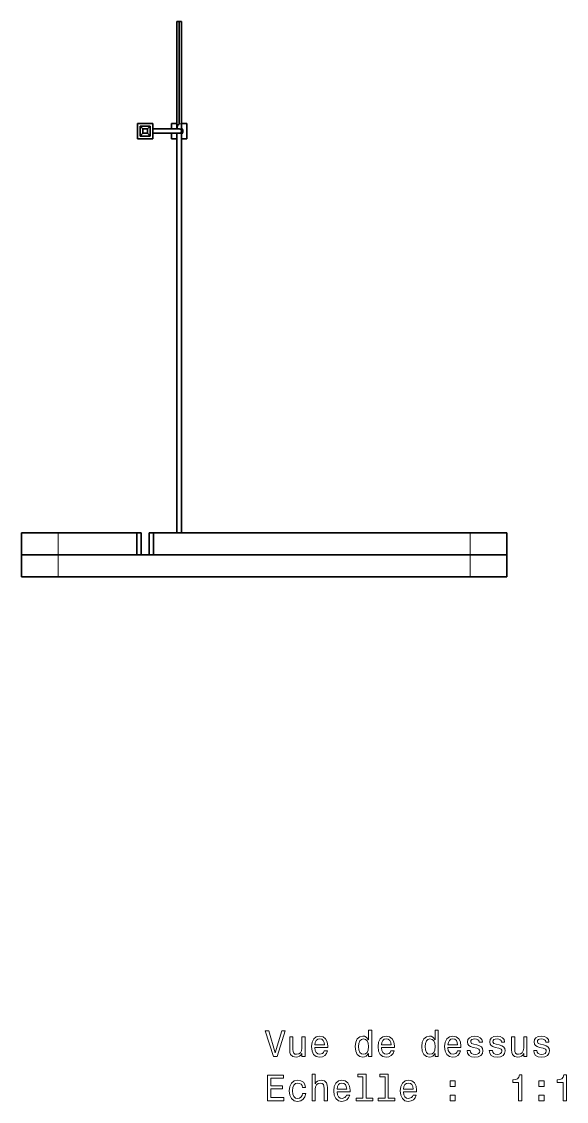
# Model space of a CAD drawing. Extents: x 428 to 891, y 189 to 670.
# Drawn here: x 561.3 to 635.9, y 188.8 to 336.6 of the extents above; entities that cross this region are included whole.
import ezdxf

# ---------------------------------------------------------------- set-up
doc = ezdxf.new("R2010")
doc.units = 0

msp = doc.modelspace()

# ---------------------------------------------------------------- linework, layer by layer
at = {"color": 7, "lineweight": 35, "ltscale": 0.3675}
for p, q in [((582.57, 336.6), (582.57, 321.9)), ((582.57, 321.9), (582.57, 336.6)), ((582.57, 336.6), (582.57, 321.9))]:
    msp.add_line(p, q, dxfattribs=at)
at = {"color": 7, "lineweight": 35, "ltscale": 0.007799}
msp.add_line((582.88, 336.6), (582.57, 336.6), dxfattribs=at)
at = {"color": 7, "lineweight": 35, "ltscale": 0.35}
for p, q in [((582.88, 322.6), (582.88, 336.6)), ((583.19, 336.6), (583.19, 322.6))]:
    msp.add_line(p, q, dxfattribs=at)
at = {"color": 7, "lineweight": 35, "ltscale": 0.007797}
msp.add_line((583.19, 336.6), (582.88, 336.6), dxfattribs=at)
at = {"color": 7, "lineweight": 35, "ltscale": 0.052499}
for p, q in [((577.17, 322.65), (579.27, 322.65)), ((579.27, 320.55), (577.17, 320.55))]:
    msp.add_line(p, q, dxfattribs=at)
at = {"color": 7, "lineweight": 35, "ltscale": 0.0525}
for p, q in [((577.17, 322.65), (577.17, 320.55)), ((579.27, 320.55), (579.27, 322.65)), ((583.94, 322.65), (583.94, 320.55))]:
    msp.add_line(p, q, dxfattribs=at)
at = {"color": 7, "lineweight": 35, "ltscale": 0.035001}
for p, q in [((578.92, 322.3), (577.52, 322.3)), ((577.52, 320.9), (578.92, 320.9))]:
    msp.add_line(p, q, dxfattribs=at)
at = {"color": 7, "lineweight": 35, "ltscale": 0.035}
for p, q in [((577.52, 320.9), (577.52, 322.3)), ((578.92, 322.3), (578.92, 320.9))]:
    msp.add_line(p, q, dxfattribs=at)
at = {"color": 7, "lineweight": 35, "ltscale": 0.014142}
for p, q in [((577.52, 322.3), (577.92, 321.9)), ((578.92, 322.3), (578.52, 321.9)), ((577.52, 320.9), (577.92, 321.3)), ((578.92, 320.9), (578.52, 321.3))]:
    msp.add_line(p, q, dxfattribs=at)
at = {"color": 7, "lineweight": 35, "ltscale": 0.018749}
msp.add_line((581.84, 321.9), (581.84, 322.65), dxfattribs=at)
at = {"color": 7, "lineweight": 35, "ltscale": 0.018173}
for p, q in [((582.57, 322.65), (581.84, 322.65)), ((581.84, 320.55), (582.57, 320.55))]:
    msp.add_line(p, q, dxfattribs=at)
at = {"color": 7, "lineweight": 13, "ltscale": 0.007797}
msp.add_line((583.19, 322.6), (582.88, 322.6), dxfattribs=at)
at = {"color": 7, "lineweight": 35, "ltscale": 0.01873}
msp.add_line((583.94, 322.65), (583.19, 322.65), dxfattribs=at)
at = {"color": 7, "lineweight": 35, "ltscale": 0.024986}
msp.add_line((583.19, 321.6), (583.19, 322.6), dxfattribs=at)
at = {"color": 7, "lineweight": 35, "ltscale": 0.014999}
for p, q in [((578.52, 321.9), (577.92, 321.9)), ((577.92, 321.3), (578.52, 321.3))]:
    msp.add_line(p, q, dxfattribs=at)
at = {"color": 7, "lineweight": 35, "ltscale": 0.015}
for p, q in [((577.92, 321.3), (577.92, 321.9)), ((578.52, 321.9), (578.52, 321.3))]:
    msp.add_line(p, q, dxfattribs=at)
at = {"color": 7, "lineweight": 35, "ltscale": 0.077989}
for p, q in [((579.27, 321.9), (582.39, 321.9)), ((579.27, 321.3), (582.39, 321.3))]:
    msp.add_line(p, q, dxfattribs=at)
at = {"color": 7, "lineweight": 35, "ltscale": 0.018751}
msp.add_line((581.84, 320.55), (581.84, 321.3), dxfattribs=at)
at = {"color": 7, "lineweight": 35, "ltscale": 0.0125}
for p, q in [((582.89, 321.9), (582.39, 321.9)), ((582.89, 321.3), (582.39, 321.3))]:
    msp.add_line(p, q, dxfattribs=at)
at = {"color": 7, "lineweight": 35}
for p, q in [((582.57, 321.3), (582.57, 266.6)), ((582.57, 321.3), (582.57, 266.6)), ((583.17, 321.48), (583.17, 266.6)), ((582.57, 309.75), (582.57, 266.6)), ((582.57, 309.75), (582.57, 266.6)), ((622.69, 266.6), (579.35, 266.6)), ((622.69, 263.6), (566.31, 263.6)), ((622.69, 263.6), (579.35, 263.6)), ((622.69, 260.6), (566.31, 260.6))]:
    msp.add_line(p, q, dxfattribs=at)
at = {"color": 7, "lineweight": 35, "ltscale": 0.09679}
msp.add_line((582.57, 317.43), (582.57, 321.3), dxfattribs=at)
at = {"color": 7, "lineweight": 35, "ltscale": 0.005752}
msp.add_line((582.59, 321.9), (582.59, 322.13), dxfattribs=at)
at = {"color": 7, "lineweight": 35, "ltscale": 0.019328}
msp.add_line((583.17, 320.55), (583.94, 320.55), dxfattribs=at)
at = {"color": 7, "lineweight": 35, "ltscale": 0.035355}
for p, q in [((582.57, 316.01), (582.57, 317.43)), ((582.57, 317.43), (582.57, 316.01)), ((582.57, 309.75), (582.57, 311.16)), ((582.57, 311.16), (582.57, 309.75))]:
    msp.add_line(p, q, dxfattribs=at)
at = {"color": 7, "lineweight": 35, "ltscale": 0.12122}
msp.add_line((582.57, 311.16), (582.57, 316.01), dxfattribs=at)
msp.add_line((582.57, 311.16), (582.57, 316.01), dxfattribs=at)
at = {"color": 7, "lineweight": 35, "ltscale": 0.075}
for p, q in [((561.31, 263.6), (561.31, 266.6)), ((577.08, 266.6), (577.08, 263.6)), ((577.09, 266.6), (577.09, 263.6)), ((577.69, 266.6), (577.69, 263.6)), ((578.75, 266.6), (578.75, 263.6)), ((579.35, 266.6), (579.35, 263.6)), ((627.69, 263.6), (627.69, 266.6)), ((561.31, 263.6), (561.31, 260.6)), ((627.69, 263.6), (627.69, 260.6))]:
    msp.add_line(p, q, dxfattribs=at)
at = {"color": 7, "lineweight": 35, "ltscale": 0.125}
for p, q in [((561.31, 266.6), (566.31, 266.6)), ((622.69, 266.6), (627.69, 266.6)), ((561.31, 263.6), (566.31, 263.6)), ((561.31, 263.6), (566.31, 263.6)), ((622.69, 263.6), (627.69, 263.6)), ((622.69, 263.6), (627.69, 263.6)), ((561.31, 260.6), (566.31, 260.6)), ((622.69, 260.6), (627.69, 260.6))]:
    msp.add_line(p, q, dxfattribs=at)
at = {"color": 7, "lineweight": 13, "ltscale": 0.075}
for p, q in [((566.31, 263.6), (566.31, 266.6)), ((622.69, 263.6), (622.69, 266.6)), ((566.31, 263.6), (566.31, 260.6)), ((622.69, 263.6), (622.69, 260.6))]:
    msp.add_line(p, q, dxfattribs=at)
at = {"color": 7, "lineweight": 35, "ltscale": 0.269374}
for p, q in [((577.08, 266.6), (566.31, 266.6)), ((577.08, 263.6), (566.31, 263.6))]:
    msp.add_line(p, q, dxfattribs=at)
at = {"color": 7, "lineweight": 35, "ltscale": 0.015132}
msp.add_line((577.09, 266.6), (577.69, 266.6), dxfattribs=at)
at = {"color": 7, "lineweight": 35, "ltscale": 0.015115}
msp.add_line((578.75, 266.6), (579.35, 266.6), dxfattribs=at)
at = {"color": 7, "lineweight": 35, "ltscale": 0.000311279}
msp.add_line((564.1, 260.6), (564.11, 260.6), dxfattribs=at)
at = {"color": 7, "lineweight": 35, "ltscale": 0.002505}
msp.add_line((564.11, 260.6), (564.21, 260.6), dxfattribs=at)
at = {"color": 7, "lineweight": 35, "ltscale": 0.013438}
msp.add_line((564.21, 260.6), (564.75, 260.6), dxfattribs=at)
at = {"color": 7, "lineweight": 35, "ltscale": 0.001408}
msp.add_line((564.27, 260.6), (564.32, 260.6), dxfattribs=at)
at = {"color": 7, "lineweight": 35, "ltscale": 0.001637}
msp.add_line((564.32, 260.6), (564.39, 260.6), dxfattribs=at)
at = {"color": 7, "lineweight": 35, "ltscale": 0.000421143}
msp.add_line((564.39, 260.6), (564.41, 260.6), dxfattribs=at)
at = {"color": 7, "lineweight": 35, "ltscale": 0.016292}
msp.add_line((564.41, 260.6), (565.06, 260.6), dxfattribs=at)
at = {"color": 7, "lineweight": 35, "ltscale": 0.004739}
msp.add_line((564.47, 260.6), (564.66, 260.6), dxfattribs=at)
at = {"color": 7, "lineweight": 35, "ltscale": 0.000262451}
msp.add_line((564.66, 260.6), (564.67, 260.6), dxfattribs=at)
at = {"color": 7, "lineweight": 35, "ltscale": 0.012001}
msp.add_line((564.67, 260.6), (565.15, 260.6), dxfattribs=at)
at = {"color": 7, "lineweight": 35, "ltscale": 0.011444}
msp.add_line((564.75, 260.6), (565.2, 260.6), dxfattribs=at)
at = {"color": 7, "lineweight": 35, "ltscale": 9.00269e-05}
msp.add_line((564.75, 260.6), (564.76, 260.6), dxfattribs=at)
at = {"color": 7, "lineweight": 35, "ltscale": 0.003983}
msp.add_line((565.06, 260.6), (565.22, 260.6), dxfattribs=at)
at = {"color": 7, "lineweight": 35, "ltscale": 0.009023}
msp.add_line((565.15, 260.6), (565.51, 260.6), dxfattribs=at)
at = {"color": 7, "lineweight": 35, "ltscale": 0.000447083}
msp.add_line((565.2, 260.6), (565.22, 260.6), dxfattribs=at)
at = {"color": 7, "lineweight": 35, "ltscale": 0.012184}
msp.add_line((565.22, 260.6), (565.71, 260.6), dxfattribs=at)
at = {"color": 7, "lineweight": 35, "ltscale": 0.00556}
msp.add_line((565.22, 260.6), (565.44, 260.6), dxfattribs=at)
at = {"color": 7, "lineweight": 35, "ltscale": 0.015067}
msp.add_line((565.33, 260.6), (565.93, 260.6), dxfattribs=at)
at = {"color": 7, "lineweight": 35, "ltscale": 0.009944}
msp.add_line((565.51, 260.6), (565.91, 260.6), dxfattribs=at)
at = {"color": 7, "lineweight": 35, "ltscale": 0.003616}
msp.add_line((565.71, 260.6), (565.85, 260.6), dxfattribs=at)
at = {"color": 7, "lineweight": 35, "ltscale": 0.010002}
msp.add_line((565.85, 260.6), (566.25, 260.6), dxfattribs=at)
at = {"color": 7, "lineweight": 35, "ltscale": 0.00583}
msp.add_line((565.93, 260.6), (566.16, 260.6), dxfattribs=at)
at = {"color": 7, "lineweight": 35, "ltscale": 0.014592}
msp.add_line((565.97, 260.6), (566.56, 260.6), dxfattribs=at)
at = {"color": 7, "lineweight": 35, "ltscale": 0.00224}
msp.add_line((565.99, 260.6), (566.08, 260.6), dxfattribs=at)
at = {"color": 7, "lineweight": 35, "ltscale": 0.001233}
msp.add_line((566.03, 260.6), (566.08, 260.6), dxfattribs=at)
at = {"color": 7, "lineweight": 35, "ltscale": 0.022429}
msp.add_line((566.05, 260.6), (566.94, 260.6), dxfattribs=at)
at = {"color": 7, "lineweight": 35, "ltscale": 0.00117}
msp.add_line((566.16, 260.6), (566.21, 260.6), dxfattribs=at)
at = {"color": 7, "lineweight": 35, "ltscale": 0.003152}
msp.add_line((566.21, 260.6), (566.34, 260.6), dxfattribs=at)
at = {"color": 7, "lineweight": 35, "ltscale": 0.00347}
msp.add_line((566.34, 260.6), (566.48, 260.6), dxfattribs=at)
at = {"color": 7, "lineweight": 35, "ltscale": 0.000521851}
msp.add_line((566.48, 260.6), (566.5, 260.6), dxfattribs=at)
at = {"color": 7, "lineweight": 35, "ltscale": 0.022319}
msp.add_line((566.5, 260.6), (567.39, 260.6), dxfattribs=at)
at = {"color": 7, "lineweight": 35, "ltscale": 0.003902}
msp.add_line((566.56, 260.6), (566.71, 260.6), dxfattribs=at)
at = {"color": 7, "lineweight": 35, "ltscale": 0.012988}
msp.add_line((566.71, 260.6), (567.23, 260.6), dxfattribs=at)
at = {"color": 7, "lineweight": 35, "ltscale": 0.008806}
msp.add_line((566.94, 260.6), (567.3, 260.6), dxfattribs=at)
at = {"color": 7, "lineweight": 35, "ltscale": 0.022237}
msp.add_line((567.23, 260.6), (568.12, 260.6), dxfattribs=at)
at = {"color": 7, "lineweight": 35, "ltscale": 0.018665}
msp.add_line((567.3, 260.6), (568.04, 260.6), dxfattribs=at)
at = {"color": 7, "lineweight": 35, "ltscale": 0.038055}
msp.add_line((567.39, 260.6), (568.91, 260.6), dxfattribs=at)
at = {"color": 7, "lineweight": 35, "ltscale": 0.040947}
msp.add_line((568.04, 260.6), (569.68, 260.6), dxfattribs=at)
at = {"color": 7, "lineweight": 35, "ltscale": 0.030972}
msp.add_line((568.12, 260.6), (569.36, 260.6), dxfattribs=at)
at = {"color": 7, "lineweight": 35, "ltscale": 0.019206}
msp.add_line((568.91, 260.6), (569.68, 260.6), dxfattribs=at)
at = {"color": 7, "lineweight": 35, "ltscale": 0.007997}
msp.add_line((569.36, 260.6), (569.68, 260.6), dxfattribs=at)
at = {"color": 7, "lineweight": 35, "ltscale": 0.01254}
msp.add_line((569.68, 260.6), (570.18, 260.6), dxfattribs=at)
at = {"color": 7, "lineweight": 35, "ltscale": 2.59399e-05}
msp.add_line((569.68, 260.6), (569.68, 260.6), dxfattribs=at)
at = {"color": 7, "lineweight": 35, "ltscale": 0.000393677}
msp.add_line((569.69, 260.6), (569.71, 260.6), dxfattribs=at)
at = {"color": 7, "lineweight": 35, "ltscale": 0.000469971}
msp.add_line((569.71, 260.6), (569.72, 260.6), dxfattribs=at)
at = {"color": 7, "lineweight": 35, "ltscale": 0.027176}
msp.add_line((569.71, 260.6), (570.8, 260.6), dxfattribs=at)
at = {"color": 7, "lineweight": 35, "ltscale": 0.000151062}
msp.add_line((569.72, 260.6), (569.73, 260.6), dxfattribs=at)
at = {"color": 7, "lineweight": 35, "ltscale": 0.004921}
msp.add_line((569.73, 260.6), (569.93, 260.6), dxfattribs=at)
at = {"color": 7, "lineweight": 35, "ltscale": 0.011406}
msp.add_line((569.75, 260.6), (570.21, 260.6), dxfattribs=at)
at = {"color": 7, "lineweight": 35, "ltscale": 0.011029}
msp.add_line((569.93, 260.6), (570.37, 260.6), dxfattribs=at)
at = {"color": 7, "lineweight": 35, "ltscale": 0.044295}
msp.add_line((569.95, 260.6), (571.72, 260.6), dxfattribs=at)
at = {"color": 7, "lineweight": 35, "ltscale": 0.019789}
msp.add_line((570.18, 260.6), (570.98, 260.6), dxfattribs=at)
at = {"color": 7, "lineweight": 35, "ltscale": 0.002609}
msp.add_line((570.21, 260.6), (570.31, 260.6), dxfattribs=at)
at = {"color": 7, "lineweight": 35, "ltscale": 0.002306}
msp.add_line((570.31, 260.6), (570.41, 260.6), dxfattribs=at)
at = {"color": 7, "lineweight": 35, "ltscale": 5.95093e-05}
msp.add_line((570.31, 260.6), (570.31, 260.6), dxfattribs=at)
at = {"color": 7, "lineweight": 35, "ltscale": 0.00262}
msp.add_line((570.37, 260.6), (570.47, 260.6), dxfattribs=at)
at = {"color": 7, "lineweight": 35, "ltscale": 0.001453}
msp.add_line((570.41, 260.6), (570.46, 260.6), dxfattribs=at)
at = {"color": 7, "lineweight": 35, "ltscale": 0.010617}
msp.add_line((570.47, 260.6), (570.9, 260.6), dxfattribs=at)
at = {"color": 7, "lineweight": 35, "ltscale": 0.030533}
msp.add_line((570.8, 260.6), (572.02, 260.6), dxfattribs=at)
at = {"color": 7, "lineweight": 35, "ltscale": 3.05176e-05}
msp.add_line((570.9, 260.6), (570.9, 260.6), dxfattribs=at)
at = {"color": 7, "lineweight": 35, "ltscale": 0.043694}
msp.add_line((570.95, 260.6), (572.7, 260.6), dxfattribs=at)
at = {"color": 7, "lineweight": 35, "ltscale": 0.02002}
msp.add_line((570.97, 260.6), (571.78, 260.6), dxfattribs=at)
at = {"color": 7, "lineweight": 35, "ltscale": 0.039799}
msp.add_line((571.72, 260.6), (573.31, 260.6), dxfattribs=at)
at = {"color": 7, "lineweight": 35, "ltscale": 0.04735}
msp.add_line((571.76, 260.6), (573.65, 260.6), dxfattribs=at)
at = {"color": 7, "lineweight": 35, "ltscale": 0.004256}
msp.add_line((571.78, 260.6), (571.95, 260.6), dxfattribs=at)
at = {"color": 7, "lineweight": 35, "ltscale": 0.009143}
msp.add_line((571.85, 260.6), (572.21, 260.6), dxfattribs=at)
at = {"color": 7, "lineweight": 35, "ltscale": 0.000146484}
msp.add_line((571.95, 260.6), (571.95, 260.6), dxfattribs=at)
at = {"color": 7, "lineweight": 35, "ltscale": 0.000402832}
msp.add_line((572.02, 260.6), (572.04, 260.6), dxfattribs=at)
at = {"color": 7, "lineweight": 35, "ltscale": 0.007704}
msp.add_line((572.04, 260.6), (572.35, 260.6), dxfattribs=at)
at = {"color": 7, "lineweight": 35, "ltscale": 0.028923}
msp.add_line((572.21, 260.6), (573.37, 260.6), dxfattribs=at)
at = {"color": 7, "lineweight": 35, "ltscale": 0.011627}
msp.add_line((572.35, 260.6), (572.81, 260.6), dxfattribs=at)
at = {"color": 7, "lineweight": 35, "ltscale": 0.004712}
msp.add_line((572.7, 260.6), (572.89, 260.6), dxfattribs=at)
at = {"color": 7, "lineweight": 35, "ltscale": 0.001262}
msp.add_line((572.81, 260.6), (572.86, 260.6), dxfattribs=at)
at = {"color": 7, "lineweight": 35, "ltscale": 0.009543}
msp.add_line((572.86, 260.6), (573.24, 260.6), dxfattribs=at)
at = {"color": 7, "lineweight": 35, "ltscale": 0.047821}
msp.add_line((572.89, 260.6), (574.8, 260.6), dxfattribs=at)
at = {"color": 7, "lineweight": 35, "ltscale": 0.001219}
msp.add_line((573.24, 260.6), (573.29, 260.6), dxfattribs=at)
at = {"color": 7, "lineweight": 35, "ltscale": 0.002246}
msp.add_line((573.29, 260.6), (573.38, 260.6), dxfattribs=at)
at = {"color": 7, "lineweight": 35, "ltscale": 0.003705}
msp.add_line((573.31, 260.6), (573.46, 260.6), dxfattribs=at)
at = {"color": 7, "lineweight": 35, "ltscale": 0.005048}
msp.add_line((573.37, 260.6), (573.57, 260.6), dxfattribs=at)
at = {"color": 7, "lineweight": 35, "ltscale": 0.023128}
msp.add_line((573.46, 260.6), (574.38, 260.6), dxfattribs=at)
at = {"color": 7, "lineweight": 35, "ltscale": 0.045496}
msp.add_line((573.57, 260.6), (575.39, 260.6), dxfattribs=at)
at = {"color": 7, "lineweight": 35, "ltscale": 0.044545}
msp.add_line((573.65, 260.6), (575.43, 260.6), dxfattribs=at)
at = {"color": 7, "lineweight": 35, "ltscale": 0.013936}
msp.add_line((574.38, 260.6), (574.94, 260.6), dxfattribs=at)
at = {"color": 7, "lineweight": 35, "ltscale": 0.003864}
msp.add_line((574.8, 260.6), (574.96, 260.6), dxfattribs=at)
at = {"color": 7, "lineweight": 35, "ltscale": 0.001431}
msp.add_line((574.96, 260.6), (575.02, 260.6), dxfattribs=at)
at = {"color": 7, "lineweight": 35, "ltscale": 0.000350952}
msp.add_line((575.02, 260.6), (575.03, 260.6), dxfattribs=at)
at = {"color": 7, "lineweight": 35, "ltscale": 0.020749}
msp.add_line((575.03, 260.6), (575.86, 260.6), dxfattribs=at)
at = {"color": 7, "lineweight": 35, "ltscale": 0.007506}
msp.add_line((575.33, 260.6), (575.63, 260.6), dxfattribs=at)
at = {"color": 7, "lineweight": 35, "ltscale": 0.007272}
msp.add_line((575.39, 260.6), (575.68, 260.6), dxfattribs=at)
at = {"color": 7, "lineweight": 35, "ltscale": 0.042175}
msp.add_line((575.43, 260.6), (577.12, 260.6), dxfattribs=at)
at = {"color": 7, "lineweight": 35, "ltscale": 0.044933}
msp.add_line((575.63, 260.6), (577.43, 260.6), dxfattribs=at)
at = {"color": 7, "lineweight": 35, "ltscale": 0.00735}
msp.add_line((575.68, 260.6), (575.98, 260.6), dxfattribs=at)
at = {"color": 7, "lineweight": 35, "ltscale": 0.000541687}
msp.add_line((575.86, 260.6), (575.88, 260.6), dxfattribs=at)
at = {"color": 7, "lineweight": 35, "ltscale": 0.006589}
msp.add_line((575.88, 260.6), (576.14, 260.6), dxfattribs=at)
at = {"color": 7, "lineweight": 35, "ltscale": 0.033057}
msp.add_line((575.98, 260.6), (577.3, 260.6), dxfattribs=at)
at = {"color": 7, "lineweight": 35, "ltscale": 0.070276}
msp.add_line((576.04, 260.6), (578.85, 260.6), dxfattribs=at)
at = {"color": 7, "lineweight": 35, "ltscale": 0.019405}
msp.add_line((576.14, 260.6), (576.92, 260.6), dxfattribs=at)
at = {"color": 7, "lineweight": 35, "ltscale": 0.003589}
msp.add_line((576.92, 260.6), (577.06, 260.6), dxfattribs=at)
at = {"color": 7, "lineweight": 35, "ltscale": 0.000325012}
msp.add_line((577.12, 260.6), (577.13, 260.6), dxfattribs=at)
at = {"color": 7, "lineweight": 35, "ltscale": 0.007454}
msp.add_line((577.13, 260.6), (577.43, 260.6), dxfattribs=at)
at = {"color": 7, "lineweight": 35, "ltscale": 0.017653}
msp.add_line((577.43, 260.6), (578.14, 260.6), dxfattribs=at)
at = {"color": 7, "lineweight": 35, "ltscale": 0.015919}
msp.add_line((577.43, 260.6), (578.07, 260.6), dxfattribs=at)
at = {"color": 7, "lineweight": 35, "ltscale": 0.000120544}
msp.add_line((578.14, 260.6), (578.14, 260.6), dxfattribs=at)
at = {"color": 7, "lineweight": 35, "ltscale": 0.000823975}
msp.add_line((578.14, 260.6), (578.17, 260.6), dxfattribs=at)
at = {"color": 7, "lineweight": 35, "ltscale": 0.00544}
msp.add_line((578.17, 260.6), (578.39, 260.6), dxfattribs=at)
at = {"color": 7, "lineweight": 35, "ltscale": 0.039146}
msp.add_line((578.23, 260.6), (579.8, 260.6), dxfattribs=at)
at = {"color": 7, "lineweight": 35, "ltscale": 0.009898}
msp.add_line((578.39, 260.6), (578.79, 260.6), dxfattribs=at)
at = {"color": 7, "lineweight": 35, "ltscale": 0.000540161}
msp.add_line((578.85, 260.6), (578.88, 260.6), dxfattribs=at)
at = {"color": 7, "lineweight": 35, "ltscale": 0.019547}
msp.add_line((578.88, 260.6), (579.66, 260.6), dxfattribs=at)
at = {"color": 7, "lineweight": 35, "ltscale": 0.002716}
msp.add_line((579.66, 260.6), (579.77, 260.6), dxfattribs=at)
at = {"color": 7, "lineweight": 35, "ltscale": 0.003874}
msp.add_line((579.77, 260.6), (579.92, 260.6), dxfattribs=at)
at = {"color": 7, "lineweight": 35, "ltscale": 0.00336}
msp.add_line((579.8, 260.6), (579.93, 260.6), dxfattribs=at)
at = {"color": 7, "lineweight": 35, "ltscale": 0.000817871}
msp.add_line((621.29, 260.6), (621.26, 260.6), dxfattribs=at)
at = {"color": 7, "lineweight": 35, "ltscale": 0.019073}
msp.add_line((622.05, 260.6), (621.29, 260.6), dxfattribs=at)
at = {"color": 7, "lineweight": 35, "ltscale": 0.019252}
msp.add_line((622.82, 260.6), (622.05, 260.6), dxfattribs=at)
at = {"color": 7, "lineweight": 35, "ltscale": 0.001535}
msp.add_line((622.85, 260.6), (622.79, 260.6), dxfattribs=at)
at = {"color": 7, "lineweight": 35}
msp.add_lwpolyline([(582.88, 322.6), (582.86, 322.56), (582.82, 322.52), (582.75, 322.47), (582.68, 322.41), (582.62, 322.33), (582.59, 322.21), (582.59, 322.13)], dxfattribs=at)
at = {"color": 7, "lineweight": 13}
for points in [[(596.9, 198.41), (596.02, 195.43), (595.12, 198.41), (594.64, 198.41), (595.77, 194.91), (596.27, 194.91), (597.37, 198.41)], [(608.78, 195.33), (608.78, 194.91), (609.23, 194.91), (609.23, 198.53), (608.79, 198.53), (608.79, 197.2), (608.45, 197.58), (608.24, 197.68), (608.01, 197.71), (607.58, 197.61), (607.24, 197.33), (607.03, 196.87), (606.95, 196.26), (607.03, 195.65), (607.24, 195.19), (607.58, 194.91), (608.01, 194.81), (608.24, 194.85), (608.45, 194.94)], [(617.89, 195.33), (617.89, 194.91), (618.33, 194.91), (618.33, 198.53), (617.9, 198.53), (617.9, 197.2), (617.56, 197.58), (617.35, 197.68), (617.11, 197.71), (616.69, 197.61), (616.35, 197.33), (616.14, 196.87), (616.06, 196.26), (616.14, 195.65), (616.35, 195.19), (616.69, 194.91), (617.11, 194.81), (617.35, 194.85), (617.56, 194.94)], [(600.1, 197.61), (599.65, 197.61), (599.65, 196.05), (599.6, 195.69), (599.46, 195.43), (599.23, 195.26), (598.93, 195.21), (598.7, 195.25), (598.54, 195.38), (598.46, 195.58), (598.44, 195.88), (598.44, 197.61), (597.99, 197.61), (597.99, 195.83), (598.01, 195.48), (598.11, 195.18), (598.4, 194.91), (598.87, 194.81), (599.12, 194.85), (599.34, 194.94), (599.52, 195.09), (599.67, 195.32), (599.67, 194.91), (600.1, 194.91)], [(601.43, 196.13), (603.21, 196.13), (603.21, 196.34), (603.13, 196.92), (602.91, 197.35), (602.56, 197.61), (602.09, 197.71), (601.63, 197.61), (601.28, 197.33), (601.05, 196.87), (600.97, 196.26), (601.05, 195.64), (601.27, 195.19), (601.62, 194.91), (602.07, 194.81), (602.47, 194.88), (602.79, 195.05), (603.03, 195.32), (603.16, 195.68), (602.73, 195.68), (602.63, 195.48), (602.5, 195.33), (602.13, 195.21), (601.84, 195.26), (601.63, 195.44), (601.48, 195.73), (601.43, 196.12)], [(601.43, 196.51), (601.49, 196.85), (601.63, 197.11), (601.83, 197.27), (602.11, 197.32), (602.37, 197.27), (602.58, 197.11), (602.71, 196.85), (602.75, 196.51)], [(608.08, 197.31), (608.37, 197.24), (608.6, 197.05), (608.73, 196.72), (608.78, 196.26), (608.73, 195.8), (608.6, 195.48), (608.37, 195.27), (608.08, 195.21), (607.8, 195.27), (607.59, 195.48), (607.45, 195.81), (607.41, 196.26), (607.45, 196.71), (607.59, 197.04), (607.8, 197.24)], [(610.54, 196.13), (612.32, 196.13), (612.32, 196.34), (612.24, 196.92), (612.02, 197.35), (611.67, 197.61), (611.2, 197.71), (610.74, 197.61), (610.39, 197.33), (610.16, 196.87), (610.08, 196.26), (610.15, 195.64), (610.38, 195.19), (610.73, 194.91), (611.18, 194.81), (611.58, 194.88), (611.9, 195.05), (612.14, 195.32), (612.27, 195.68), (611.83, 195.68), (611.74, 195.48), (611.61, 195.33), (611.24, 195.21), (610.95, 195.26), (610.73, 195.44), (610.59, 195.73), (610.54, 196.12)], [(610.54, 196.51), (610.6, 196.85), (610.73, 197.11), (610.94, 197.27), (611.21, 197.32), (611.48, 197.27), (611.69, 197.11), (611.81, 196.85), (611.86, 196.51)], [(617.19, 197.31), (617.48, 197.24), (617.7, 197.05), (617.84, 196.72), (617.89, 196.26), (617.84, 195.8), (617.7, 195.48), (617.48, 195.27), (617.19, 195.21), (616.91, 195.27), (616.7, 195.48), (616.56, 195.81), (616.51, 196.26), (616.56, 196.71), (616.7, 197.04), (616.91, 197.24)], [(619.65, 196.13), (621.43, 196.13), (621.43, 196.34), (621.35, 196.92), (621.13, 197.35), (620.78, 197.61), (620.31, 197.71), (619.85, 197.61), (619.49, 197.33), (619.27, 196.87), (619.19, 196.26), (619.26, 195.64), (619.49, 195.19), (619.84, 194.91), (620.29, 194.81), (620.68, 194.88), (621.01, 195.05), (621.24, 195.32), (621.38, 195.68), (620.94, 195.68), (620.85, 195.48), (620.72, 195.33), (620.35, 195.21), (620.06, 195.26), (619.84, 195.44), (619.7, 195.73), (619.65, 196.12)], [(619.65, 196.51), (619.71, 196.85), (619.84, 197.11), (620.05, 197.27), (620.32, 197.32), (620.59, 197.27), (620.8, 197.11), (620.92, 196.85), (620.97, 196.51)], [(623.62, 196.49), (623.2, 196.59), (622.88, 196.7), (622.77, 196.94), (622.8, 197.11), (622.91, 197.23), (623.08, 197.3), (623.33, 197.33), (623.56, 197.3), (623.75, 197.21), (623.87, 197.08), (623.92, 196.89), (624.36, 196.89), (624.36, 196.9), (624.28, 197.23), (624.07, 197.49), (623.75, 197.65), (623.33, 197.71), (622.9, 197.65), (622.59, 197.48), (622.39, 197.24), (622.33, 196.92), (622.37, 196.62), (622.52, 196.41), (622.75, 196.26), (623.09, 196.15), (623.58, 196.03), (623.88, 195.91), (623.96, 195.8), (623.99, 195.65), (623.95, 195.47), (623.83, 195.33), (623.63, 195.23), (623.37, 195.2), (623.09, 195.23), (622.89, 195.34), (622.75, 195.51), (622.7, 195.75), (622.27, 195.75), (622.34, 195.35), (622.55, 195.05), (622.87, 194.88), (623.33, 194.81), (623.8, 194.88), (624.15, 195.05), (624.36, 195.34), (624.44, 195.7), (624.38, 196.02), (624.22, 196.24), (623.97, 196.38)], [(626.66, 196.49), (626.23, 196.59), (625.91, 196.7), (625.81, 196.94), (625.84, 197.11), (625.94, 197.23), (626.12, 197.3), (626.36, 197.33), (626.6, 197.3), (626.79, 197.21), (626.91, 197.08), (626.96, 196.89), (627.39, 196.89), (627.39, 196.9), (627.32, 197.23), (627.11, 197.49), (626.79, 197.65), (626.36, 197.71), (625.93, 197.65), (625.62, 197.48), (625.43, 197.24), (625.36, 196.92), (625.41, 196.62), (625.55, 196.41), (625.78, 196.26), (626.12, 196.15), (626.62, 196.03), (626.92, 195.91), (627, 195.8), (627.03, 195.65), (626.98, 195.47), (626.86, 195.33), (626.67, 195.23), (626.4, 195.2), (626.13, 195.23), (625.92, 195.34), (625.79, 195.51), (625.73, 195.75), (625.3, 195.75), (625.37, 195.35), (625.58, 195.05), (625.91, 194.88), (626.36, 194.81), (626.84, 194.88), (627.19, 195.05), (627.4, 195.34), (627.47, 195.7), (627.42, 196.02), (627.26, 196.24), (627, 196.38)], [(630.46, 197.61), (630.01, 197.61), (630.01, 196.05), (629.96, 195.69), (629.82, 195.43), (629.59, 195.26), (629.29, 195.21), (629.06, 195.25), (628.9, 195.38), (628.82, 195.58), (628.8, 195.88), (628.8, 197.61), (628.36, 197.61), (628.36, 195.83), (628.37, 195.48), (628.47, 195.18), (628.76, 194.91), (629.23, 194.81), (629.48, 194.85), (629.7, 194.94), (629.88, 195.09), (630.03, 195.32), (630.03, 194.91), (630.46, 194.91)], [(632.73, 196.49), (632.3, 196.59), (631.99, 196.7), (631.88, 196.94), (631.91, 197.11), (632.02, 197.23), (632.19, 197.3), (632.44, 197.33), (632.67, 197.3), (632.86, 197.21), (632.98, 197.08), (633.03, 196.89), (633.46, 196.89), (633.46, 196.9), (633.39, 197.23), (633.18, 197.49), (632.86, 197.65), (632.44, 197.71), (632.01, 197.65), (631.69, 197.48), (631.5, 197.24), (631.44, 196.92), (631.48, 196.62), (631.62, 196.41), (631.86, 196.26), (632.19, 196.15), (632.69, 196.03), (632.99, 195.91), (633.07, 195.8), (633.1, 195.65), (633.06, 195.47), (632.93, 195.33), (632.74, 195.23), (632.48, 195.2), (632.2, 195.23), (632, 195.34), (631.86, 195.51), (631.8, 195.75), (631.38, 195.75), (631.45, 195.35), (631.65, 195.05), (631.98, 194.88), (632.44, 194.81), (632.91, 194.88), (633.26, 195.05), (633.47, 195.34), (633.54, 195.7), (633.49, 196.02), (633.33, 196.24), (633.08, 196.38)], [(594.96, 188.86), (597.18, 188.86), (597.18, 189.28), (595.42, 189.28), (595.42, 190.47), (596.99, 190.47), (596.99, 190.89), (595.42, 190.89), (595.42, 191.94), (597.14, 191.94), (597.14, 192.36), (594.96, 192.36)], [(601.05, 188.86), (601.49, 188.86), (601.49, 190.42), (601.54, 190.78), (601.68, 191.04), (601.91, 191.21), (602.21, 191.27), (602.45, 191.22), (602.6, 191.08), (602.68, 190.85), (602.71, 190.55), (602.71, 188.86), (603.15, 188.86), (603.15, 190.64), (603.13, 191), (603.04, 191.3), (602.74, 191.57), (602.28, 191.66), (602.02, 191.63), (601.81, 191.53), (601.63, 191.38), (601.49, 191.17), (601.49, 192.48), (601.05, 192.48)], [(608, 192.11), (608, 189.23), (607.09, 189.23), (607.09, 188.86), (609.35, 188.86), (609.35, 189.23), (608.44, 189.23), (608.44, 192.48), (607.3, 192.48), (607.3, 192.11)], [(611.04, 192.11), (611.04, 189.23), (610.12, 189.23), (610.12, 188.86), (612.39, 188.86), (612.39, 189.23), (611.48, 189.23), (611.48, 192.48), (610.34, 192.48), (610.34, 192.11)], [(629.32, 188.86), (629.78, 188.86), (629.78, 192.39), (629.44, 192.39), (629.35, 192.08), (629.17, 191.87), (628.89, 191.75), (628.51, 191.71), (628.51, 191.35), (629.32, 191.35)], [(635.4, 188.86), (635.85, 188.86), (635.85, 192.39), (635.51, 192.39), (635.42, 192.08), (635.24, 191.87), (634.96, 191.75), (634.58, 191.71), (634.58, 191.35), (635.4, 191.35)], [(599.73, 190.67), (600.17, 190.67), (600.08, 191.07), (599.87, 191.39), (599.53, 191.59), (599.09, 191.66), (598.61, 191.56), (598.24, 191.28), (598.01, 190.82), (597.92, 190.21), (598, 189.6), (598.23, 189.14), (598.59, 188.86), (599.07, 188.76), (599.51, 188.84), (599.85, 189.05), (600.08, 189.38), (600.18, 189.83), (599.76, 189.83), (599.68, 189.55), (599.54, 189.33), (599.34, 189.2), (599.09, 189.16), (598.78, 189.23), (598.56, 189.43), (598.42, 189.76), (598.38, 190.22), (598.42, 190.68), (598.56, 191), (598.79, 191.21), (599.09, 191.28), (599.35, 191.23), (599.55, 191.11), (599.68, 190.92)], [(604.47, 190.09), (606.25, 190.09), (606.25, 190.29), (606.17, 190.87), (605.95, 191.31), (605.6, 191.57), (605.13, 191.66), (604.67, 191.56), (604.31, 191.28), (604.09, 190.82), (604.01, 190.22), (604.08, 189.6), (604.31, 189.14), (604.66, 188.86), (605.11, 188.76), (605.5, 188.83), (605.83, 189), (606.06, 189.27), (606.2, 189.64), (605.76, 189.64), (605.67, 189.43), (605.54, 189.28), (605.17, 189.16), (604.88, 189.22), (604.66, 189.39), (604.52, 189.68), (604.47, 190.07)], [(604.47, 190.46), (604.53, 190.81), (604.66, 191.06), (604.87, 191.22), (605.14, 191.28), (605.41, 191.22), (605.62, 191.06), (605.74, 190.81), (605.79, 190.46)], [(613.58, 190.09), (615.35, 190.09), (615.36, 190.29), (615.28, 190.87), (615.06, 191.31), (614.7, 191.57), (614.23, 191.66), (613.78, 191.56), (613.42, 191.28), (613.2, 190.82), (613.11, 190.22), (613.19, 189.6), (613.42, 189.14), (613.77, 188.86), (614.22, 188.76), (614.61, 188.83), (614.94, 189), (615.17, 189.27), (615.31, 189.64), (614.87, 189.64), (614.78, 189.43), (614.65, 189.28), (614.27, 189.16), (613.99, 189.22), (613.77, 189.39), (613.63, 189.68), (613.58, 190.07)], [(613.58, 190.46), (613.63, 190.81), (613.77, 191.06), (613.98, 191.22), (614.25, 191.28), (614.52, 191.22), (614.72, 191.06), (614.85, 190.81), (614.89, 190.46)], [(619.96, 190.82), (620.65, 190.82), (620.65, 191.57), (619.96, 191.57)], [(632.1, 190.82), (632.8, 190.82), (632.8, 191.57), (632.1, 191.57)], [(619.96, 188.86), (620.65, 188.86), (620.65, 189.61), (619.96, 189.61)], [(632.1, 188.86), (632.8, 188.86), (632.8, 189.61), (632.1, 189.61)]]:
    msp.add_lwpolyline(points, close=True, dxfattribs=at)
at = {"color": 7, "lineweight": 35}
for radius, start, end in [(0.5, 130.274, 143.1264), (0.5, 216.8662, 229.7289), (0.3, 270, 90), (0.5, 303.614, 53.036)]:
    msp.add_arc((582.89, 321.6), radius, start, end, dxfattribs=at)

doc.saveas('drawing.dxf')
